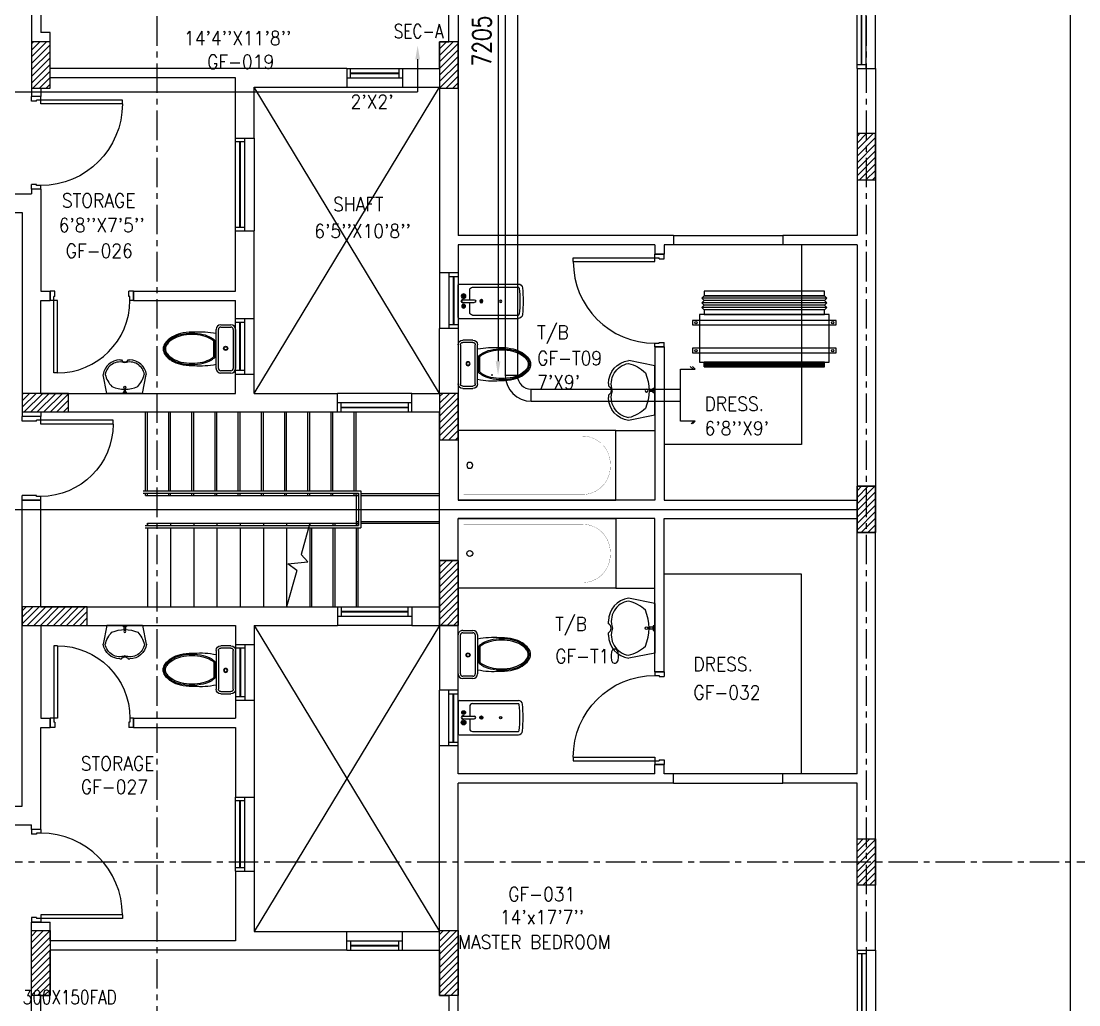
# Model space of a CAD drawing. Header units: millimetres. Extents: x -1288794 to 2153086, y -2701644 to -1428868.
# Drawn here: x 1397344 to 1408748, y -1496908 to -1486307 of the extents above; entities that cross this region are included whole.
import ezdxf

# ---------------------------------------------------------------- set-up
doc = ezdxf.new("R2010")
doc.units = ezdxf.units.MM
doc.header["$LTSCALE"] = 100
doc.header["$PDMODE"] = 34
doc.linetypes.add('CENTER', pattern=[50.8, 31.75, -6.35, 6.35, -6.35])
doc.linetypes.add('DASHED2', pattern=[9.525, 6.35, -3.175])
for name, color, linetype in [('A-ANNO-TEXT', 8, 'Continuous'), ('A-AREA', 8, 'CENTER'), ('A-DOOR', 4, 'Continuous'), ('A-FLOR-OVHD', 4, 'DASHED2'), ('A-FLOR-PFIX', 8, 'Continuous'), ('A-FLOR-SPCL', 8, 'Continuous'), ('A-FLOR-STRS', 8, 'Continuous'), ('A-GLAZ', 5, 'Continuous'), ('A-GRID', 253, 'CENTER'), ('A-WALL-FULL', 8, 'Continuous'), ('AC-CHS', 30, 'Continuous'), ('AC-FAD', 6, 'Continuous'), ('AC-FAD TEXT', 6, 'Continuous'), ('FCU-AC', 160, 'Continuous'), ('S-COL- HACT.', 9, 'Continuous'), ('S-COL.', 8, 'Continuous')]:
    doc.layers.add(name, color=color, linetype=linetype)
doc.styles.add('ROMANS', font='romans.shx', dxfattribs={"width": 0.8})
doc.styles.add('SIMPLEX', font='simplex.shx', dxfattribs={"width": 0.8})
doc.dimstyles.new('100 of DIM2', dxfattribs={"dimscale": 0, "dimtxt": 200, "dimasz": 150, "dimexe": 75, "dimexo": 200, "dimgap": 75, "dimtad": 1, "dimdec": 0, "dimrnd": 5, "dimzin": 0, "dimdsep": 46, "dimtxsty": 'ROMANS', "dimblk": 'ARCHTICK', "dimcen": 100, "dimclrd": 94, "dimclre": 94, "dimclrt": 2, "dimadec": 0, "dimazin": 0, "dimtfac": 1, "dimtdec": 0, "dimtofl": 0, "dimtmove": 2, "dimatfit": 3, "dimldrblk": 'OPEN90', "dimfxl": 75, "dimtolj": 1, "dimtzin": 0, "dimarcsym": 0})
pattern_1 = [(45, (2502910.96, -1109556.65), (-35.355339, 35.355339), [])]

# ---------------------------------------------------------------- blocks, each defined once
blk = doc.blocks.new('W-180')
for p, q in [((1800, 100), (0, 100)), ((1800, 0), (0, 0)), ((40, 0), (40, 100)), ((1760, 100), (1760, 0))]:
    blk.add_line(p, q)
at = {"linetype": 'Continuous'}
for p, q in [((1760, 53), (40, 53)), ((1760, 47), (40, 47))]:
    blk.add_line(p, q, dxfattribs=at)
blk = doc.blocks.new('D-100-R1')
for p, q in [((-80, 980), (-80, 100)), ((-80, 980), (-40, 980)), ((-40, 980), (-40, 55)), ((-1000, 100), (-1000, 0)), ((-1000, 100), (-960, 100)), ((-960, 100), (-960, 55)), ((-960, 55), (-950, 55)), ((-950, 55), (-950, 0)), ((-80, 100), (0, 100)), ((-50, 55), (-50, 0)), ((-50, 55), (-40, 55)), ((-50, 0), (0, 0)), ((0, 100), (0, 0)), ((-1000, 0), (-950, 0))]:
    blk.add_line(p, q)
at = {"linetype": 'Continuous'}
blk.add_arc((-80, 100), 880, 90, 180, dxfattribs=at)
blk = doc.blocks.new('LAV-4')
for p, q in [((-266, 0), (-322, -283)), ((-266, 0), (268, 0)), ((268, 0), (324, -280)), ((-48, -500), (-75, -500)), ((75, -500), (50, -500))]:
    blk.add_line(p, q)
for points in [[(-25, 0), (-25, -18), (25, -18), (25, 0)], [(-9, -20), (-9, -57), (8, -57), (8, -20)]]:
    blk.add_lwpolyline(points, close=True)
blk.add_circle((0, -91), 15.4)
for centre, radius, start, end in [((74, -366), 375, 135.3333, 167.1432), ((0, -539), 477, 66.1261, 113.874), ((-74, -366), 375, 12.5199, 44.6667), ((-75, -250), 250, 187.6784, 270), ((-75, -250), 220, 188.5814, 289.9523), ((75, -250), 220, 250.0878, 350.8515), ((75, -250), 250, 270, 353.0121), ((1, -527), 55.9, 28.7827, 151.2173), ((50, -499), 0, 238.1883, 0)]:
    blk.add_arc(centre, radius, start, end)
blk = doc.blocks.new('BT-2')
blk.add_lwpolyline([(0, 750), (1700, 750), (1700, 0), (0, 0)], close=True)
at = {"const_width": 2}
blk.add_lwpolyline([(60, 690), (1340, 690, -0.414214), (1640, 390), (1640, 360, -0.414214), (1340, 60), (60, 60)], format="xyb", close=True, dxfattribs=at)
blk.add_circle((125, 375), 31.9)
blk = doc.blocks.new('W-80')
for p, q in [((800, 100), (0, 100)), ((800, 0), (0, 0)), ((40, 0), (40, 100)), ((760, 100), (760, 0))]:
    blk.add_line(p, q)
at = {"linetype": 'Continuous'}
for p, q in [((760, 53), (40, 53)), ((760, 47), (40, 47))]:
    blk.add_line(p, q, dxfattribs=at)
blk = doc.blocks.new('BIDET-1')
for p, q in [((175, 0), (-175, 0)), ((-185, -10), (-185, -649)), ((-39, -59), (-69, -59)), ((-54, -44), (-54, -74)), ((-15, -54), (-15, -174)), ((15, -54), (15, -174)), ((39, -59), (69, -59)), ((54, -44), (54, -74)), ((185, -10), (185, -649)), ((-150, -155), (-150, -649)), ((-15, -125), (-120, -125)), ((120, -125), (15, -125)), ((150, -155), (150, -649)), ((12, -250), (-12, -250)), ((-9, -259), (9, -241)), ((-9, -241), (9, -259)), ((0, -238), (0, -262))]:
    blk.add_line(p, q)
for centre, radius in [((-54, -59), 25), ((-54, -59), 20), ((-54, -59), 15.2), ((-54, -59), 10.2), ((54, -59), 20), ((54, -59), 15.2), ((54, -59), 10.2), ((0, -250), 17.5), ((0, -250), 12.5), ((0, -457), 12.5), ((0, -457), 10)]:
    blk.add_circle(centre, radius)
for centre, radius, start, end in [((-175, -10), 10, 90, 180), ((175, -10), 10, 0, 90), ((0, -54), 20, 318.5904, 221.4096), ((0, -54), 15, 0, 180), ((-120, -155), 30, 90, 180), ((0, -174), 15, 180, 0), ((120, -155), 30, 0, 90), ((-140, -649), 45, 180, 265.2062), ((-140, -649), 10, 180, 265.2062), ((0, 1020), 1685, 265.2062, 274.7938), ((140, -649), 10, 274.7938, 0), ((140, -649), 45, 274.7938, 0), ((0, 1020), 1720, 265.2062, 274.7938)]:
    blk.add_arc(centre, radius, start, end)
blk = doc.blocks.new('WC-1')
for p, q in [((-210, 0), (210, 0)), ((-260, -160), (-260, -50)), ((-235, -160), (-235, -50)), ((-210, -25), (210, -25)), ((235, -50), (235, -160)), ((260, -50), (260, -160)), ((210, -185), (-210, -185)), ((210, -210), (-210, -210)), ((91, -223), (-91, -223)), ((86, -235), (-86, -235))]:
    blk.add_line(p, q)
for radius in [22.1, 17.1]:
    blk.add_circle((-6, -107), radius)
for centre, radius, start, end in [((-210, -50), 50, 90, 180), ((-210, -50), 25, 90, 180), ((210, -50), 50, 360, 90), ((210, -50), 25, 360, 90), ((-210, -160), 50, 180, 270), ((-210, -160), 25, 180, 270), ((722, -383), 904, 168.9529, 184.0632), ((69, -365), 214, 138.4152, 149.8586), ((-69, -365), 214, 30.1414, 41.5848), ((210, -160), 25, 270, 360), ((210, -160), 50, 270, 360), ((178, -428), 341, 149.8586, 166.4766), ((178, -428), 328, 149.8586, 166.4766), ((69, -365), 201, 139.9943, 149.8586), ((-69, -365), 201, 30.1414, 40.0057), ((-178, -428), 328, 13.5234, 30.1414), ((-178, -428), 341, 13.5234, 30.1414), ((352, -470), 532, 177.5541, 180), ((352, -470), 520, 166.4766, 180), ((352, -470), 507, 166.4766, 180), ((-352, -470), 507, 360, 13.5234), ((-352, -470), 520, 360, 13.5234), ((-352, -470), 532, 360, 2.4459), ((352, -470), 532, 180, 193.5234), ((352, -470), 520, 180, 193.5234), ((352, -470), 507, 180, 193.5234), ((-352, -470), 507, 346.4766, 360), ((-352, -470), 520, 346.4766, 360), ((-352, -470), 532, 346.4766, 360), ((178, -512), 353, 193.5234, 210.1414), ((178, -512), 341, 193.5234, 210.1414), ((178, -512), 328, 193.5234, 210.1414), ((69, -575), 214, 210.1414, 234.4972), ((69, -575), 201, 210.1414, 234.4972), ((-69, -575), 201, 305.5028, 329.8586), ((-69, -575), 214, 305.5028, 329.8586), ((-178, -512), 328, 329.8586, 346.4766), ((-178, -512), 341, 329.8586, 346.4766), ((-178, -512), 353, 329.8586, 346.4766), ((69, -575), 226, 210.1414, 234.4972), ((0, -672), 108, 234.4972, 270), ((0, -672), 95.9, 234.4972, 270), ((0, -672), 83.4, 234.4972, 270), ((0, -672), 83.4, 270, 305.5028), ((0, -672), 95.9, 270, 305.5028), ((0, -672), 108, 270, 305.5028), ((-69, -575), 226, 305.5028, 329.8586)]:
    blk.add_arc(centre, radius, start, end)
at = {"linetype": 'Continuous', "ltscale": 50}
blk.add_arc((-722, -383), 904, 355.9368, 11.0471, dxfattribs=at)
blk = doc.blocks.new('W-60')
for p, q in [((600, 100), (0, 100)), ((600, 0), (0, 0)), ((40, 0), (40, 100)), ((560, 100), (560, 0))]:
    blk.add_line(p, q)
at = {"linetype": 'Continuous'}
for p, q in [((560, 53), (40, 53)), ((560, 47), (40, 47))]:
    blk.add_line(p, q, dxfattribs=at)
blk = doc.blocks.new('D-90-R1')
for p, q in [((-80, 880), (-40, 880)), ((-80, 880), (-80, 100)), ((-40, 880), (-40, 55)), ((-900, 100), (-860, 100)), ((-900, 100), (-900, 0)), ((-860, 100), (-860, 55)), ((-860, 55), (-850, 55)), ((-850, 55), (-850, 0)), ((-80, 100), (0, 100)), ((-50, 55), (-40, 55)), ((-50, 55), (-50, 0)), ((-50, 0), (0, 0)), ((0, 100), (0, 0)), ((-900, 0), (-850, 0))]:
    blk.add_line(p, q)
at = {"linetype": 'Continuous'}
blk.add_arc((-80, 100), 780, 90, 180, dxfattribs=at)
blk = doc.blocks.new('W-100')
for p, q in [((1000, 100), (0, 100)), ((1000, 0), (0, 0)), ((40, 0), (40, 100)), ((960, 100), (960, 0))]:
    blk.add_line(p, q)
at = {"linetype": 'Continuous'}
for p, q in [((960, 53), (40, 53)), ((960, 47), (40, 47))]:
    blk.add_line(p, q, dxfattribs=at)
blk = doc.blocks.new('D-90-R')
for p, q in [((-80, 980), (-40, 980)), ((-80, 980), (-80, 200)), ((-40, 980), (-40, 155)), ((-900, 200), (-860, 200)), ((-900, 200), (-900, 0)), ((-860, 200), (-860, 155)), ((-860, 155), (-850, 155)), ((-850, 155), (-850, 0)), ((-80, 200), (0, 200)), ((-50, 155), (-40, 155)), ((-50, 155), (-50, 0)), ((0, 200), (0, 0)), ((-50, 0), (0, 0)), ((-900, 0), (-850, 0))]:
    blk.add_line(p, q)
at = {"linetype": 'Continuous'}
blk.add_arc((-80, 200), 780, 90, 180, dxfattribs=at)
blk = doc.blocks.new('fcu 2 tr')
h = blk.add_hatch()
h.set_pattern_fill('NET', color=3)
h.paths.add_polyline_path([(80954, -1588493), (79654, -1588493), (79654, -1588543), (80954, -1588543)])
at = {"layer": 'FCU-AC', "color": 1}
for p, q in [((80954, -1587730), (79654, -1587730)), ((79654, -1587730), (79654, -1587780)), ((80954, -1587780), (80954, -1587730)), ((79654, -1587780), (80954, -1587780)), ((80954, -1587930), (79654, -1587930)), ((79654, -1587930), (79654, -1587980)), ((79654, -1587980), (80954, -1587980)), ((80954, -1587980), (80954, -1587930))]:
    blk.add_line(p, q, dxfattribs=at)
at = {"layer": 'FCU-AC'}
for p, q in [((79654, -1587780), (79629, -1587805)), ((80979, -1587805), (79629, -1587805)), ((79654, -1587830), (79629, -1587805)), ((79654, -1587830), (79629, -1587855)), ((80979, -1587855), (79629, -1587855)), ((79654, -1587880), (79629, -1587855)), ((79654, -1587880), (79629, -1587905)), ((80954, -1587780), (79654, -1587780)), ((80954, -1587830), (79654, -1587830)), ((80954, -1587830), (79654, -1587830)), ((80954, -1587880), (79654, -1587880)), ((80954, -1587880), (79654, -1587880)), ((80954, -1587780), (80979, -1587805)), ((80954, -1587830), (80979, -1587805)), ((80954, -1587830), (80979, -1587855)), ((80954, -1587880), (80979, -1587855)), ((80954, -1587880), (80979, -1587905)), ((80979, -1587905), (79629, -1587905)), ((79654, -1587930), (79629, -1587905)), ((80954, -1587930), (80979, -1587905))]:
    blk.add_line(p, q, dxfattribs=at)
blk.add_lwpolyline([(79604, -1588493), (81004, -1588493), (81004, -1587980), (79604, -1587980)], close=True, dxfattribs=at)
at = {"layer": 'FCU-AC', "color": 6}
for points in [[(79529, -1588093), (81079, -1588093), (81079, -1588043), (79529, -1588043)], [(79529, -1588393), (81079, -1588393), (81079, -1588343), (79529, -1588343)]]:
    blk.add_lwpolyline(points, close=True, dxfattribs=at)
at = {"layer": 'FCU-AC', "color": 3}
blk.add_lwpolyline([(79654, -1588543), (80954, -1588543), (80954, -1588493), (79654, -1588493)], close=True, dxfattribs=at)
at = {"layer": 'FCU-AC', "color": 6}
for centre in [(79566, -1588068), (81041, -1588068), (79566, -1588368), (81041, -1588368)]:
    blk.add_circle(centre, 12.5, dxfattribs=at)
blk = doc.blocks.new('A$C14952670')
at = {"layer": 'AC-FAD', "linetype": 'ByBlock'}
for p, q in [((29, 136), (0, 105)), ((30, 159), (1, 128)), ((30, 0), (30, 159)), ((589, 159), (589, 0)), ((589, 159), (619, 129)), ((589, 144), (619, 114)), ((589, 0), (30, 0))]:
    blk.add_line(p, q, dxfattribs=at)
blk = doc.blocks.new('*D726')
at = {"layer": 'AC-CHS', "lineweight": -2, "transparency": 16777216}
for p, q in [((1402429, -1482919), (1402411, -1482919)), ((1402486, -1483069), (1402486, -1489973)), ((1402429, -1490123), (1402411, -1490123))]:
    blk.add_line(p, q, dxfattribs=at)
at = {"layer": 'AC-CHS', "transparency": 16777216}
for points in [[(1402461, -1483069), (1402511, -1483069), (1402486, -1482919)], [(1402461, -1489973), (1402511, -1489973), (1402486, -1490123)]]:
    blk.add_solid(points, dxfattribs=at)
at = {"layer": 'Defpoints', "color": 0, "transparency": 16777216}
for p in [(1402629, -1482919), (1402486, -1490123), (1402629, -1490123)]:
    blk.add_point(p, dxfattribs=at)
at = {"layer": 'AC-CHS', "color": 2, "transparency": 16777216, "insert": (1402311, -1486521), "char_height": 200, "attachment_point": 5, "rotation": 90, "style": 'ROMANS'}
blk.add_mtext('\\A1;7205', dxfattribs=at)

msp = doc.modelspace()

# ---------------------------------------------------------------- hatches: boundary and pattern name
at = {"layer": 'S-COL- HACT.', "linetype": 'Continuous', "ltscale": 3}
h = msp.add_hatch(dxfattribs=at)
h.set_pattern_fill('ANSI31', color=256, scale=400, style=0)
h.set_pattern_definition(pattern_1)
h.paths.add_polyline_path([(1397455.8, -1486529.4), (1397455.8, -1487029.4), (1397655.8, -1487029.4), (1397655.8, -1486529.4)])
h = msp.add_hatch(dxfattribs=at)
h.set_pattern_fill('ANSI31', color=256, scale=400, style=0)
h.set_pattern_definition(pattern_1)
h.paths.add_polyline_path([(1401855.8, -1486529.4), (1401855.8, -1487029.4), (1402055.8, -1487029.4), (1402055.8, -1486529.4)])
h = msp.add_hatch(dxfattribs=at)
h.set_pattern_fill('ANSI31', color=256, scale=400, style=0)
h.set_pattern_definition(pattern_1)
h.paths.add_polyline_path([(1406355.8, -1487518.6), (1406355.8, -1488018.6), (1406555.8, -1488018.6), (1406555.8, -1487518.6)])
h = msp.add_hatch(dxfattribs=at)
h.set_pattern_fill('ANSI31', color=256, scale=400, style=0)
h.set_pattern_definition(pattern_1)
h.paths.add_polyline_path([(1397355.8, -1490518.6), (1397855.8, -1490518.6), (1397855.8, -1490318.6), (1397355.8, -1490318.6)])
h = msp.add_hatch(dxfattribs=at)
h.set_pattern_fill('ANSI31', color=256, scale=400, style=0)
h.set_pattern_definition(pattern_1)
h.paths.add_polyline_path([(1401855.8, -1490818.6), (1402055.8, -1490818.6), (1402055.8, -1490318.6), (1401855.8, -1490318.6)])
h = msp.add_hatch(dxfattribs=at)
h.set_pattern_fill('ANSI31', color=256, scale=400, style=0)
h.set_pattern_definition(pattern_1)
h.paths.add_polyline_path([(1406355.8, -1491818.6), (1406355.8, -1491318.6), (1406555.8, -1491318.6), (1406555.8, -1491818.6)])
h = msp.add_hatch(dxfattribs=at)
h.set_pattern_fill('ANSI31', color=256, scale=400, style=0)
h.set_pattern_definition(pattern_1)
h.paths.add_polyline_path([(1401855.8, -1492818.6), (1402055.8, -1492818.6), (1402055.8, -1492118.6), (1401855.8, -1492118.6)])
h = msp.add_hatch(dxfattribs=at)
h.set_pattern_fill('ANSI31', color=256, scale=400, style=0)
h.set_pattern_definition(pattern_1)
h.paths.add_polyline_path([(1397355.8, -1492818.6), (1398055.8, -1492818.6), (1398055.8, -1492618.6), (1397355.8, -1492618.6)])
h = msp.add_hatch(dxfattribs=at)
h.set_pattern_fill('ANSI31', color=256, scale=400, style=0)
h.set_pattern_definition(pattern_1)
h.paths.add_polyline_path([(1406355.8, -1495618.6), (1406355.8, -1495118.6), (1406555.8, -1495118.6), (1406555.8, -1495618.6)])
h = msp.add_hatch(dxfattribs=at)
h.set_pattern_fill('ANSI31', color=256, scale=400, style=0)
h.set_pattern_definition(pattern_1)
h.paths.add_polyline_path([(1397455.8, -1496807.9), (1397455.8, -1496107.9), (1397655.8, -1496107.9), (1397655.8, -1496807.9)])
h = msp.add_hatch(dxfattribs=at)
h.set_pattern_fill('ANSI31', color=256, scale=400, style=0)
h.set_pattern_definition(pattern_1)
h.paths.add_polyline_path([(1401855.8, -1496807.9), (1401855.8, -1496107.9), (1402055.8, -1496107.9), (1402055.8, -1496807.9)])

# ---------------------------------------------------------------- linework, layer by layer
at = {"layer": 'A-AREA', "ltscale": 15}
msp.add_line((1408655.8, -1512568.6), (1408655.8, -1469568.6), dxfattribs=at)
at = {"layer": 'A-FLOR-OVHD', "linetype": 'Continuous', "ltscale": 3}
for p, q in [((1404376.6, -1488618.6), (1405555.8, -1488618.6)), ((1405555.8, -1488718.6), (1404376.6, -1488718.6)), ((1405555.8, -1494418.6), (1404376.6, -1494418.6)), ((1404376.6, -1494518.6), (1405555.8, -1494518.6))]:
    msp.add_line(p, q, dxfattribs=at)
at = {"layer": 'A-FLOR-OVHD', "linetype": 'Continuous'}
for p, q in [((1398705.8, -1491368.6), (1398705.8, -1490518.6)), ((1398955.8, -1491368.6), (1398955.8, -1490518.6)), ((1399205.8, -1491368.6), (1399205.8, -1490518.6)), ((1399455.8, -1491368.6), (1399455.8, -1490518.6)), ((1399705.8, -1491368.6), (1399705.8, -1490518.6)), ((1399955.8, -1491368.6), (1399955.8, -1490518.6)), ((1400205.8, -1491368.6), (1400205.8, -1490518.6)), ((1400455.8, -1491368.6), (1400455.8, -1490518.6)), ((1400705.8, -1491368.6), (1400705.8, -1490518.6)), ((1400955.8, -1491368.6), (1400955.8, -1490518.6)), ((1401005.8, -1491418.6), (1401855.8, -1491418.6)), ((1398705.8, -1491718.6), (1398705.8, -1491743.6)), ((1398955.8, -1491718.6), (1398955.8, -1491743.6)), ((1399205.8, -1491718.6), (1399205.8, -1491743.6)), ((1399455.8, -1491718.6), (1399455.8, -1491743.6)), ((1399705.8, -1491718.6), (1399705.8, -1491743.6)), ((1399955.8, -1491718.6), (1399955.8, -1491743.6)), ((1400205.8, -1491718.6), (1400205.8, -1491743.6)), ((1401005.8, -1491718.6), (1401855.8, -1491718.6)), ((1398705.8, -1491768.6), (1398705.8, -1492618.6)), ((1398955.8, -1491768.6), (1398955.8, -1492618.6)), ((1399205.8, -1491768.6), (1399205.8, -1492618.6)), ((1399455.8, -1491768.6), (1399455.8, -1492618.6)), ((1399705.8, -1491768.6), (1399705.8, -1492618.6)), ((1399955.8, -1491768.6), (1399955.8, -1492618.6)), ((1400205.8, -1491768.6), (1400205.8, -1492618.6)), ((1400455.8, -1491768.6), (1400455.8, -1492618.6)), ((1400705.8, -1491768.6), (1400705.8, -1492618.6)), ((1400955.8, -1491768.6), (1400955.8, -1492618.6))]:
    msp.add_line(p, q, dxfattribs=at)
at = {"layer": 'A-FLOR-PFIX', "ltscale": 3}
for p, q in [((1403755.8, -1490718.6), (1404176.6, -1490718.6)), ((1403755.8, -1492418.6), (1404176.6, -1492418.6))]:
    msp.add_line(p, q, dxfattribs=at)
at = {"layer": 'A-FLOR-SPCL', "ltscale": 3}
for p, q in [((1399855.8, -1490318.6), (1401855.8, -1487018.6)), ((1401855.8, -1490318.6), (1399855.8, -1487018.6)), ((1405755.8, -1488718.6), (1405755.8, -1490868.6)), ((1405755.8, -1490868.6), (1404276.6, -1490868.6)), ((1405755.8, -1492268.6), (1404276.6, -1492268.6)), ((1405755.8, -1494418.6), (1405755.8, -1492268.6)), ((1401855.8, -1492818.6), (1399855.8, -1496118.6)), ((1399855.8, -1492818.6), (1401855.8, -1496118.6))]:
    msp.add_line(p, q, dxfattribs=at)
at = {"layer": 'A-FLOR-STRS', "ltscale": 3}
for p, q in [((1398685.8, -1491368.6), (1398685.8, -1490518.6)), ((1398935.8, -1491368.6), (1398935.8, -1490518.6)), ((1399185.8, -1491368.6), (1399185.8, -1490518.6)), ((1399435.8, -1491368.6), (1399435.8, -1490518.6)), ((1399685.8, -1491368.6), (1399685.8, -1490518.6)), ((1399935.8, -1491368.6), (1399935.8, -1490518.6)), ((1400185.8, -1491368.6), (1400185.8, -1490518.6)), ((1400435.8, -1491368.6), (1400435.8, -1490518.6)), ((1400685.8, -1491368.6), (1400685.8, -1490518.6)), ((1400935.8, -1491368.6), (1400935.8, -1490518.6)), ((1398660.8, -1491368.6), (1401005.8, -1491368.6)), ((1398660.8, -1491393.6), (1400980.8, -1491393.6)), ((1398685.8, -1491418.6), (1398685.8, -1491393.6)), ((1398705.8, -1491418.6), (1398705.8, -1491393.6)), ((1398935.8, -1491418.6), (1398935.8, -1491393.6)), ((1398955.8, -1491418.6), (1398955.8, -1491393.6)), ((1399185.8, -1491418.6), (1399185.8, -1491393.6)), ((1399205.8, -1491418.6), (1399205.8, -1491393.6)), ((1399435.8, -1491418.6), (1399435.8, -1491393.6)), ((1399455.8, -1491418.6), (1399455.8, -1491393.6)), ((1399685.8, -1491418.6), (1399685.8, -1491393.6)), ((1399705.8, -1491418.6), (1399705.8, -1491393.6)), ((1399935.8, -1491418.6), (1399935.8, -1491393.6)), ((1399955.8, -1491418.6), (1399955.8, -1491393.6)), ((1400185.8, -1491418.6), (1400185.8, -1491393.6)), ((1400205.8, -1491418.6), (1400205.8, -1491393.6)), ((1400435.8, -1491418.6), (1400435.8, -1491393.6)), ((1400455.8, -1491418.6), (1400455.8, -1491393.6)), ((1400685.8, -1491418.6), (1400685.8, -1491393.6)), ((1400705.8, -1491418.6), (1400705.8, -1491393.6)), ((1400935.8, -1491418.6), (1400935.8, -1491393.6)), ((1400955.8, -1491418.6), (1400955.8, -1491393.6)), ((1400955.8, -1491398.6), (1400980.8, -1491398.6)), ((1400980.8, -1491393.6), (1400980.8, -1491743.6)), ((1401005.8, -1491368.6), (1401005.8, -1491768.6)), ((1401005.8, -1491398.6), (1401855.8, -1491398.6)), ((1398685.8, -1491418.6), (1400955.8, -1491418.6)), ((1400955.8, -1491418.6), (1400955.8, -1491718.6)), ((1400955.8, -1491418.6), (1400980.8, -1491418.6)), ((1398680.8, -1491743.6), (1400980.8, -1491743.6)), ((1398705.8, -1491718.6), (1400955.8, -1491718.6)), ((1398705.8, -1491743.6), (1398705.8, -1491718.6)), ((1400455.8, -1491718.6), (1400362.1, -1492055.9)), ((1400455.8, -1491718.6), (1400455.8, -1491743.6)), ((1400705.8, -1491718.6), (1400705.8, -1491743.6)), ((1400725.8, -1491718.6), (1400725.8, -1491743.6)), ((1400955.8, -1491698.6), (1400980.8, -1491698.6)), ((1400955.8, -1491718.6), (1400955.8, -1491743.6)), ((1400955.8, -1491718.6), (1400980.8, -1491718.6)), ((1400955.8, -1491718.6), (1400955.8, -1491743.6)), ((1400975.8, -1491718.6), (1400975.8, -1491743.6)), ((1400975.8, -1491718.6), (1400975.8, -1491743.6)), ((1401005.8, -1491698.6), (1401855.8, -1491698.6)), ((1398680.8, -1491768.6), (1401005.8, -1491768.6)), ((1400475.8, -1491768.6), (1400475.8, -1492618.6)), ((1400725.8, -1491768.6), (1400725.8, -1492618.6)), ((1400975.8, -1491768.6), (1400975.8, -1492618.6)), ((1400975.8, -1491768.6), (1400975.8, -1492618.6)), ((1400433.9, -1492133.4), (1400362.1, -1492055.9)), ((1400217.9, -1492154.1), (1400433.9, -1492133.4)), ((1400314.8, -1492226.1), (1400217.9, -1492154.1)), ((1400314.8, -1492226.1), (1400205.8, -1492618.6))]:
    msp.add_line(p, q, dxfattribs=at)
at = {"layer": 'A-GLAZ', "ltscale": 3}
for p, q in [((1406555.8, -1486818.6), (1406555.8, -1485018.6)), ((1400855.8, -1487018.6), (1401455.8, -1487018.6)), ((1399855.8, -1487568.6), (1399855.8, -1488568.6)), ((1401855.8, -1489018.6), (1401855.8, -1489618.6)), ((1399855.8, -1490111.8), (1399855.8, -1489511.8)), ((1401555.8, -1490318.6), (1400755.8, -1490318.6)), ((1401555.8, -1492818.6), (1400755.8, -1492818.6)), ((1399855.8, -1493025.5), (1399855.8, -1493625.5)), ((1401855.8, -1494118.6), (1401855.8, -1493518.6)), ((1399855.8, -1494668.6), (1399855.8, -1495468.6)), ((1400855.8, -1496118.6), (1401455.8, -1496118.6)), ((1406555.8, -1496318.6), (1406555.8, -1498118.6))]:
    msp.add_line(p, q, dxfattribs=at)
at = {"layer": 'A-GRID', "ltscale": 0.1}
for p, q in [((1398805.8, -1466442.6), (1398805.8, -1514577)), ((1406455.8, -1466442.6), (1406455.8, -1514577)), ((1369102.4, -1495368.6), (1412642, -1495368.6))]:
    msp.add_line(p, q, dxfattribs=at)
at = {"layer": 'A-WALL-FULL', "ltscale": 3}
for p, q in [((1401955.8, -1486529.4), (1401955.8, -1483118.6)), ((1397455.8, -1483218.6), (1397455.8, -1487118.6)), ((1397555.8, -1483218.6), (1397555.8, -1486429.4)), ((1402055.8, -1483218.6), (1402055.8, -1488618.6)), ((1399655.8, -1486818.6), (1397655.8, -1486818.6)), ((1400855.8, -1486818.6), (1399655.8, -1486818.6)), ((1400855.8, -1486818.6), (1400855.8, -1487018.6)), ((1401455.8, -1486818.6), (1401855.8, -1486818.6)), ((1401455.8, -1486818.6), (1401455.8, -1487018.6)), ((1406355.8, -1486818.6), (1406355.8, -1488618.6)), ((1406355.8, -1486818.6), (1406555.8, -1486818.6)), ((1406555.8, -1486818.6), (1406555.8, -1490277)), ((1399655.8, -1486918.6), (1397655.8, -1486918.6)), ((1397655.8, -1487029.4), (1397655.8, -1486918.6)), ((1399655.8, -1487568.6), (1399655.8, -1486918.6)), ((1397555.8, -1487029.4), (1397555.8, -1487118.6)), ((1397555.8, -1487029.4), (1397655.8, -1487029.4)), ((1399855.8, -1487018.6), (1400855.8, -1487018.6)), ((1399855.8, -1487568.6), (1399855.8, -1487018.6)), ((1401455.8, -1487018.6), (1401855.8, -1487018.6)), ((1401855.8, -1487018.6), (1401855.8, -1489018.6)), ((1397555.8, -1487118.6), (1397455.8, -1487118.6)), ((1399655.8, -1487568.6), (1399855.8, -1487568.6)), ((1397105.8, -1488168.6), (1397455.8, -1488168.6)), ((1397455.8, -1488118.6), (1397455.8, -1488168.6)), ((1397555.8, -1488118.6), (1397455.8, -1488118.6)), ((1397555.8, -1488118.6), (1397555.8, -1489218.6)), ((1397105.8, -1488368.6), (1397355.8, -1488368.6)), ((1397355.8, -1488368.6), (1397355.8, -1490568.6)), ((1399655.8, -1489218.6), (1399655.8, -1488568.6)), ((1399655.8, -1488568.6), (1399855.8, -1488568.6)), ((1399855.8, -1489511.8), (1399855.8, -1488568.6)), ((1404376.6, -1488618.6), (1402055.8, -1488618.6)), ((1404376.6, -1488618.6), (1404376.6, -1488718.6)), ((1405555.8, -1488618.6), (1405555.8, -1488718.6)), ((1406355.8, -1488618.6), (1405555.8, -1488618.6)), ((1404176.6, -1488718.6), (1402055.8, -1488718.6)), ((1402055.8, -1488718.6), (1402055.8, -1489018.6)), ((1404176.6, -1488718.6), (1404176.6, -1488818.6)), ((1404376.6, -1488718.6), (1404276.6, -1488718.6)), ((1404276.6, -1488718.6), (1404276.6, -1488818.6)), ((1406355.8, -1488718.6), (1405555.8, -1488718.6)), ((1406355.8, -1488718.6), (1406355.8, -1490277)), ((1404276.6, -1488818.6), (1404176.6, -1488818.6)), ((1402055.8, -1489018.6), (1401855.8, -1489018.6)), ((1397555.8, -1489218.6), (1397655.8, -1489218.6)), ((1397655.8, -1489218.6), (1397655.8, -1489318.6)), ((1398555.8, -1489218.6), (1399655.8, -1489218.6)), ((1398555.8, -1489218.6), (1398555.8, -1489318.6)), ((1397555.8, -1490318.6), (1397555.8, -1489318.6)), ((1397555.8, -1489318.6), (1397655.8, -1489318.6)), ((1398555.8, -1489318.6), (1399655.8, -1489318.6)), ((1399655.8, -1489511.8), (1399655.8, -1489318.6)), ((1399655.8, -1489511.8), (1399855.8, -1489511.8)), ((1399655.8, -1489511.8), (1399855.8, -1489511.8)), ((1402055.8, -1489618.6), (1401855.8, -1489618.6)), ((1401855.8, -1490318.6), (1401855.8, -1489618.6)), ((1402055.8, -1489618.6), (1402055.8, -1491468.6)), ((1404176.6, -1489818.6), (1404176.6, -1491468.6)), ((1404276.6, -1489818.6), (1404176.6, -1489818.6)), ((1404276.6, -1489818.6), (1404276.6, -1491468.6)), ((1399655.8, -1490318.6), (1399655.8, -1490111.8)), ((1399655.8, -1490111.8), (1399855.8, -1490111.8)), ((1399855.8, -1490318.6), (1399855.8, -1490111.8)), ((1397555.8, -1490318.6), (1399655.8, -1490318.6)), ((1399855.8, -1490318.6), (1400755.8, -1490318.6)), ((1400755.8, -1490518.6), (1400755.8, -1490318.6)), ((1401555.8, -1490518.6), (1401555.8, -1490318.6)), ((1401555.8, -1490318.6), (1401855.8, -1490318.6)), ((1406355.8, -1490277), (1406355.8, -1491468.6)), ((1406555.8, -1490277), (1406555.8, -1491568.6)), ((1397555.8, -1490568.6), (1397355.8, -1490568.6)), ((1397555.8, -1490518.6), (1400755.8, -1490518.6)), ((1397555.8, -1490518.6), (1397555.8, -1490568.6)), ((1401555.8, -1490518.6), (1401855.8, -1490518.6)), ((1401855.8, -1492618.6), (1401855.8, -1490518.6)), ((1406355.8, -1490577), (1406355.8, -1491468.6)), ((1397355.8, -1494768.6), (1397355.8, -1491468.6)), ((1397355.8, -1491468.6), (1397555.8, -1491468.6)), ((1397555.8, -1492618.6), (1397555.8, -1491468.6)), ((1404176.6, -1491468.6), (1402055.8, -1491468.6)), ((1404276.6, -1491468.6), (1406355.8, -1491468.6)), ((1379939.6, -1491568.6), (1406355.8, -1491568.6)), ((1406555.8, -1493460.2), (1406555.8, -1491568.6)), ((1404176.6, -1491668.6), (1402055.8, -1491668.6)), ((1402055.8, -1493518.6), (1402055.8, -1491668.6)), ((1404176.6, -1493318.6), (1404176.6, -1491668.6)), ((1404276.6, -1491668.6), (1406355.8, -1491668.6)), ((1404276.6, -1493318.6), (1404276.6, -1491668.6)), ((1406355.8, -1493460.2), (1406355.8, -1491668.6)), ((1397555.8, -1492618.6), (1400755.8, -1492618.6)), ((1400755.8, -1492618.6), (1400755.8, -1492818.6)), ((1401555.8, -1492618.6), (1401855.8, -1492618.6)), ((1401555.8, -1492618.6), (1401555.8, -1492818.6)), ((1397555.8, -1492818.6), (1399655.8, -1492818.6)), ((1397555.8, -1492818.6), (1397555.8, -1493818.6)), ((1399655.8, -1492818.6), (1399655.8, -1493025.5)), ((1399855.8, -1492818.6), (1400755.8, -1492818.6)), ((1399855.8, -1492818.6), (1399855.8, -1493025.5)), ((1401555.8, -1492818.6), (1401855.8, -1492818.6)), ((1401855.8, -1492818.6), (1401855.8, -1493518.6)), ((1399655.8, -1493025.5), (1399855.8, -1493025.5)), ((1404276.6, -1493318.6), (1404176.6, -1493318.6)), ((1406355.8, -1494418.6), (1406355.8, -1493460.2)), ((1406555.8, -1496318.6), (1406555.8, -1493460.2)), ((1402055.8, -1493518.6), (1401855.8, -1493518.6)), ((1399655.8, -1493625.5), (1399855.8, -1493625.5)), ((1399655.8, -1493625.5), (1399655.8, -1493818.6)), ((1399655.8, -1493625.5), (1399855.8, -1493625.5)), ((1399855.8, -1493625.5), (1399855.8, -1494668.6)), ((1397555.8, -1493818.6), (1397655.8, -1493818.6)), ((1397555.8, -1495018.6), (1397555.8, -1493918.6)), ((1397555.8, -1493918.6), (1397655.8, -1493918.6)), ((1397655.8, -1493918.6), (1397655.8, -1493818.6)), ((1398555.8, -1493818.6), (1399655.8, -1493818.6)), ((1398555.8, -1493918.6), (1398555.8, -1493818.6)), ((1398555.8, -1493918.6), (1399655.8, -1493918.6)), ((1399655.8, -1493918.6), (1399655.8, -1494668.6)), ((1401855.8, -1496118.6), (1401855.8, -1494118.6)), ((1402055.8, -1494118.6), (1401855.8, -1494118.6)), ((1402055.8, -1494418.6), (1402055.8, -1494118.6)), ((1404276.6, -1494318.6), (1404176.6, -1494318.6)), ((1404176.6, -1494418.6), (1404176.6, -1494318.6)), ((1404276.6, -1494418.6), (1404276.6, -1494318.6)), ((1404176.6, -1494418.6), (1402055.8, -1494418.6)), ((1404376.6, -1494418.6), (1404276.6, -1494418.6)), ((1404376.6, -1494518.6), (1404376.6, -1494418.6)), ((1406355.8, -1494418.6), (1405555.8, -1494418.6)), ((1405555.8, -1494518.6), (1405555.8, -1494418.6)), ((1404376.6, -1494518.6), (1402055.8, -1494518.6)), ((1402055.8, -1499918.6), (1402055.8, -1494518.6)), ((1406355.8, -1494518.6), (1405555.8, -1494518.6)), ((1406355.8, -1496318.6), (1406355.8, -1494518.6)), ((1399655.8, -1494668.6), (1399855.8, -1494668.6)), ((1397105.8, -1494768.6), (1397355.8, -1494768.6)), ((1397105.8, -1494968.6), (1397455.8, -1494968.6)), ((1397455.8, -1495018.6), (1397455.8, -1494968.6)), ((1397555.8, -1495018.6), (1397455.8, -1495018.6)), ((1399655.8, -1495468.6), (1399855.8, -1495468.6)), ((1399655.8, -1495468.6), (1399655.8, -1496218.6)), ((1399855.8, -1495468.6), (1399855.8, -1496118.6)), ((1397455.8, -1499918.6), (1397455.8, -1496018.6)), ((1397555.8, -1496018.6), (1397455.8, -1496018.6)), ((1399855.8, -1496118.6), (1400855.8, -1496118.6)), ((1400855.8, -1496318.6), (1400855.8, -1496118.6)), ((1401455.8, -1496318.6), (1401455.8, -1496118.6)), ((1401455.8, -1496118.6), (1401855.8, -1496118.6)), ((1399655.8, -1496218.6), (1397655.8, -1496218.6)), ((1399655.8, -1496318.6), (1397655.8, -1496318.6)), ((1400855.8, -1496318.6), (1399655.8, -1496318.6)), ((1401455.8, -1496318.6), (1401855.8, -1496318.6)), ((1406355.8, -1496318.6), (1406555.8, -1496318.6)), ((1397555.8, -1499918.6), (1397555.8, -1496807.9)), ((1401955.8, -1496807.9), (1401955.8, -1500018.6))]:
    msp.add_line(p, q, dxfattribs=at)
at = {"layer": 'A-WALL-FULL', "linetype": 'Continuous', "ltscale": 3}
for p, q in [((1397655.8, -1486429.4), (1397555.8, -1486429.4)), ((1397655.8, -1486818.6), (1397655.8, -1486429.4)), ((1401855.8, -1486818.6), (1401855.8, -1486529.4)), ((1401855.8, -1486529.4), (1401955.8, -1486529.4)), ((1397455.8, -1496018.6), (1397655.8, -1496018.6)), ((1397655.8, -1496218.6), (1397655.8, -1496018.6)), ((1397655.8, -1496807.9), (1397655.8, -1496318.6)), ((1401855.8, -1496318.6), (1401855.8, -1496807.9)), ((1397555.8, -1496807.9), (1397655.8, -1496807.9)), ((1401855.8, -1496807.9), (1401955.8, -1496807.9))]:
    msp.add_line(p, q, dxfattribs=at)
at = {"layer": 'AC-FAD'}
for p, q in [((1402694.3, -1482768.6), (1402694.3, -1490123)), ((1402564.3, -1482918.6), (1402564.3, -1490123)), ((1402564.3, -1490123), (1402694.3, -1490123)), ((1402844.3, -1490273), (1404453.8, -1490273)), ((1402844.3, -1490403), (1402844.3, -1490273)), ((1402844.3, -1490403), (1404453.8, -1490403))]:
    msp.add_line(p, q, dxfattribs=at)
for radius in [280, 150]:
    msp.add_arc((1402844.3, -1490123), radius, 180, 270, dxfattribs=at)
at = {"layer": 'AC-FAD TEXT'}
msp.add_line((1384656.5, -1487068.6), (1401619, -1487068.6), dxfattribs=at)
msp.add_lwpolyline([(1401619, -1486718.6), (1401619, -1487068.6)], dxfattribs=at)
msp.add_solid([(1401594, -1486718.6), (1401619, -1486568.6), (1401644, -1486718.6)], dxfattribs=at)
at = {"layer": 'S-COL.', "linetype": 'Continuous', "ltscale": 3}
for p, q in [((1397855.8, -1490318.6), (1397355.8, -1490318.6)), ((1397355.8, -1490318.6), (1397355.8, -1490518.6)), ((1397855.8, -1490518.6), (1397855.8, -1490318.6)), ((1401855.8, -1492118.6), (1401855.8, -1492818.6)), ((1402055.8, -1492118.6), (1401855.8, -1492118.6)), ((1401855.8, -1492818.6), (1401855.8, -1492118.6)), ((1401855.8, -1492118.6), (1402055.8, -1492118.6)), ((1401855.8, -1492118.6), (1401855.8, -1492818.6)), ((1402055.8, -1492118.6), (1401855.8, -1492118.6)), ((1401855.8, -1492818.6), (1401855.8, -1492118.6)), ((1401855.8, -1492118.6), (1402055.8, -1492118.6)), ((1402055.8, -1492818.6), (1402055.8, -1492118.6)), ((1402055.8, -1492118.6), (1402055.8, -1492818.6)), ((1402055.8, -1492818.6), (1402055.8, -1492118.6)), ((1402055.8, -1492118.6), (1402055.8, -1492818.6)), ((1398055.8, -1492618.6), (1397355.8, -1492618.6)), ((1397355.8, -1492618.6), (1397355.8, -1492818.6)), ((1398055.8, -1492818.6), (1398055.8, -1492618.6)), ((1397355.8, -1492818.6), (1398055.8, -1492818.6)), ((1401855.8, -1492818.6), (1402055.8, -1492818.6)), ((1402055.8, -1492818.6), (1401855.8, -1492818.6)), ((1401855.8, -1492818.6), (1402055.8, -1492818.6)), ((1402055.8, -1492818.6), (1401855.8, -1492818.6))]:
    msp.add_line(p, q, dxfattribs=at)
for points in [[(1397455.8, -1486529.4), (1397455.8, -1487029.4), (1397655.8, -1487029.4), (1397655.8, -1486529.4)], [(1397455.8, -1486529.4), (1397455.8, -1487029.4), (1397655.8, -1487029.4), (1397655.8, -1486529.4)], [(1397455.8, -1486529.4), (1397455.8, -1487029.4), (1397655.8, -1487029.4), (1397655.8, -1486529.4)], [(1401855.8, -1486529.4), (1401855.8, -1487029.4), (1402055.8, -1487029.4), (1402055.8, -1486529.4)], [(1401855.8, -1486529.4), (1401855.8, -1487029.4), (1402055.8, -1487029.4), (1402055.8, -1486529.4)], [(1401855.8, -1486529.4), (1401855.8, -1487029.4), (1402055.8, -1487029.4), (1402055.8, -1486529.4)], [(1406355.8, -1487518.6), (1406355.8, -1488018.6), (1406555.8, -1488018.6), (1406555.8, -1487518.6)], [(1406355.8, -1487518.6), (1406355.8, -1488018.6), (1406555.8, -1488018.6), (1406555.8, -1487518.6)], [(1406355.8, -1487518.6), (1406355.8, -1488018.6), (1406555.8, -1488018.6), (1406555.8, -1487518.6)], [(1397355.8, -1490518.6), (1397855.8, -1490518.6), (1397855.8, -1490318.6), (1397355.8, -1490318.6)], [(1401855.8, -1490818.6), (1402055.8, -1490818.6), (1402055.8, -1490318.6), (1401855.8, -1490318.6)], [(1406355.8, -1491318.6), (1406355.8, -1491818.6), (1406555.8, -1491818.6), (1406555.8, -1491318.6)], [(1406355.8, -1491818.6), (1406355.8, -1491318.6), (1406555.8, -1491318.6), (1406555.8, -1491818.6)], [(1406355.8, -1491318.6), (1406355.8, -1491818.6), (1406555.8, -1491818.6), (1406555.8, -1491318.6)], [(1406355.8, -1491818.6), (1406355.8, -1491318.6), (1406555.8, -1491318.6), (1406555.8, -1491818.6)], [(1406355.8, -1491318.6), (1406355.8, -1491818.6), (1406555.8, -1491818.6), (1406555.8, -1491318.6)], [(1406355.8, -1491818.6), (1406355.8, -1491318.6), (1406555.8, -1491318.6), (1406555.8, -1491818.6)], [(1401855.8, -1492818.6), (1402055.8, -1492818.6), (1402055.8, -1492118.6), (1401855.8, -1492118.6)], [(1397355.8, -1492818.6), (1398055.8, -1492818.6), (1398055.8, -1492618.6), (1397355.8, -1492618.6)], [(1406355.8, -1495618.6), (1406355.8, -1495118.6), (1406555.8, -1495118.6), (1406555.8, -1495618.6)], [(1406355.8, -1495618.6), (1406355.8, -1495118.6), (1406555.8, -1495118.6), (1406555.8, -1495618.6)], [(1406355.8, -1495618.6), (1406355.8, -1495118.6), (1406555.8, -1495118.6), (1406555.8, -1495618.6)], [(1397455.8, -1496807.9), (1397455.8, -1496107.9), (1397655.8, -1496107.9), (1397655.8, -1496807.9)], [(1397455.8, -1496807.9), (1397455.8, -1496107.9), (1397655.8, -1496107.9), (1397655.8, -1496807.9)], [(1397455.8, -1496807.9), (1397455.8, -1496107.9), (1397655.8, -1496107.9), (1397655.8, -1496807.9)], [(1401855.8, -1496807.9), (1401855.8, -1496107.9), (1402055.8, -1496107.9), (1402055.8, -1496807.9)], [(1401855.8, -1496807.9), (1401855.8, -1496107.9), (1402055.8, -1496107.9), (1402055.8, -1496807.9)], [(1401855.8, -1496807.9), (1401855.8, -1496107.9), (1402055.8, -1496107.9), (1402055.8, -1496807.9)]]:
    msp.add_lwpolyline(points, close=True, dxfattribs=at)

# ---------------------------------------------------------------- block references
at = {"layer": 'A-DOOR', "ltscale": 3, "xscale": -1}
for name, p, rotation in [('D-100-R1', (1397455.8, -1487118.6), 270), ('D-90-R', (1397355.8, -1490568.6), 270), ('D-100-R1', (1404276.6, -1494318.6), 90)]:
    msp.add_blockref(name, p, dxfattribs=dict(at, rotation=rotation))
at = {"layer": 'A-DOOR', "ltscale": 3}
for name, p, rotation in [('D-100-R1', (1404276.6, -1488818.6), 90), ('D-90-R1', (1397655.8, -1489218.6), 180), ('D-100-R1', (1397455.8, -1496018.6), 270)]:
    msp.add_blockref(name, p, dxfattribs=dict(at, rotation=rotation))
at = {"layer": 'A-DOOR', "ltscale": 3, "xscale": -1}
msp.add_blockref('D-90-R1', (1397655.8, -1493918.6), dxfattribs=at)
at = {"layer": 'A-FLOR-PFIX', "ltscale": 3, "xscale": -1}
for name, p, rotation in [('BIDET-1', (1402055.8, -1489325), 90), ('WC-1', (1402055.8, -1490004.9), 90), ('LAV-4', (1404176.6, -1490288.5), 270), ('BT-2', (1402055.8, -1490718.6), 180), ('WC-1', (1399655.8, -1493297.8), 270)]:
    msp.add_blockref(name, p, dxfattribs=dict(at, rotation=rotation))
at = {"layer": 'A-FLOR-PFIX', "ltscale": 3}
for name, p, rotation in [('WC-1', (1399655.8, -1489839.5), 270), ('LAV-4', (1404176.6, -1492848.8), 270), ('WC-1', (1402055.8, -1493132.4), 90), ('BIDET-1', (1402055.8, -1493812.3), 90)]:
    msp.add_blockref(name, p, dxfattribs=dict(at, rotation=rotation))
at = {"layer": 'A-FLOR-PFIX', "ltscale": 3, "xscale": 0.7199999999720604, "yscale": 0.7199999999720604, "zscale": 0.7199999999720604, "rotation": 180}
msp.add_blockref('LAV-4', (1398462.1, -1490318.6), dxfattribs=at)
at = {"layer": 'A-FLOR-PFIX', "ltscale": 3}
msp.add_blockref('BT-2', (1402055.8, -1492418.6), dxfattribs=at)
at = {"layer": 'A-FLOR-PFIX', "ltscale": 3, "xscale": -0.7199999999720604, "yscale": 0.7199999999720604, "zscale": 0.7200000000000001}
msp.add_blockref('LAV-4', (1398462.1, -1492818.6), dxfattribs=at)
at = {"layer": 'A-GLAZ', "ltscale": 3}
for name, p, rotation in [('W-180', (1406355.8, -1485018.6), 270), ('W-60', (1401455.8, -1486818.6), 180), ('W-60', (1402055.8, -1489618.6), 90), ('W-60', (1399655.8, -1489511.8), 270), ('W-80', (1401555.8, -1490418.6), 180)]:
    msp.add_blockref(name, p, dxfattribs=dict(at, rotation=rotation))
at = {"layer": 'A-GLAZ', "ltscale": 3, "xscale": -1}
for name, p, rotation in [('W-100', (1399755.8, -1487568.6), 90), ('W-60', (1399655.8, -1493625.5), 270), ('W-60', (1402055.8, -1493518.6), 90), ('W-80', (1399755.8, -1494668.6), 90), ('W-180', (1406355.8, -1498118.6), 270)]:
    msp.add_blockref(name, p, dxfattribs=dict(at, rotation=rotation))
for name, p in [('W-80', (1401555.8, -1492718.6)), ('W-60', (1401455.8, -1496318.6))]:
    msp.add_blockref(name, p, dxfattribs=at)
at = {"layer": 'AC-FAD', "rotation": 270}
msp.add_blockref('A$C14952670', (1404453.8, -1490028.5), dxfattribs=at)
at = {"layer": 'FCU-AC'}
msp.add_blockref('fcu 2 tr', (1325052.6, 98511.4), dxfattribs=at)

# ---------------------------------------------------------------- texts
at = {"layer": 'A-ANNO-TEXT', "style": 'ROMANS', "width": 0.9}
for s, p in [("14'4''X11'8''", (1399100, -1486564.3)), ('GF-019', (1399349.8, -1486821.4)), ("2'X2'", (1400895.9, -1487249.6)), ('STORAGE', (1397784.2, -1488315.7)), ('SHAFT', (1400707.2, -1488353.5)), ("6'8''X7'5''", (1397749.1, -1488581.3)), ("6'5''X10'8''", (1400504.6, -1488644)), ('GF-026', (1397824.4, -1488856.4)), ('T/B', (1402906.8, -1489735.3)), ('GF-T09', (1402906.8, -1490014.2)), ("7'X9'", (1402906.8, -1490273)), ('DRESS.', (1404712.4, -1490507.4)), ("6'8''X9'", (1404712.4, -1490770.3)), ('T/B', (1403102.4, -1492878.6)), ('GF-T10', (1403102.4, -1493225.6)), ('DRESS.', (1404591.8, -1493313)), ('GF-032', (1404591.8, -1493616.4)), ('STORAGE', (1397988.2, -1494382.5)), ('GF-027', (1397988.2, -1494634.1)), ('GF-031', (1402595.7, -1495790.2)), ("14'x17'7''", (1402504.7, -1496037.9)), ('MASTER BEDROOM', (1402055.8, -1496306.1))]:
    msp.add_text(s, height=150, dxfattribs=at).set_placement(p)
at = {"layer": 'AC-FAD TEXT', "style": 'SIMPLEX', "width": 0.8}
msp.add_text('SEC-A', height=150, dxfattribs=at).set_placement((1401362.8, -1486490.7))
msp.add_text('300X150FAD', height=150, rotation=360, dxfattribs=at).set_placement((1397361.1, -1496901.7))

# ---------------------------------------------------------------- dimensions: what is measured, and where the dimension line sits
at = {"layer": 'AC-CHS', "color": 30}
dim = msp.add_aligned_dim(p1=(1402629.3, -1482918.6), p2=(1402629.3, -1490123), distance=-143.7, dimstyle='100 of DIM2', override={"dimscale": 1, "dimcen": 150, "dimclrd": 256, "dimclre": 256, "dimfxl": 0.2}, dxfattribs=at)
dim.commit()
dim.dimension.update_dxf_attribs({"geometry": '*D726', "text_midpoint": (1402310.6, -1486520.8)})

doc.saveas('drawing.dxf')
